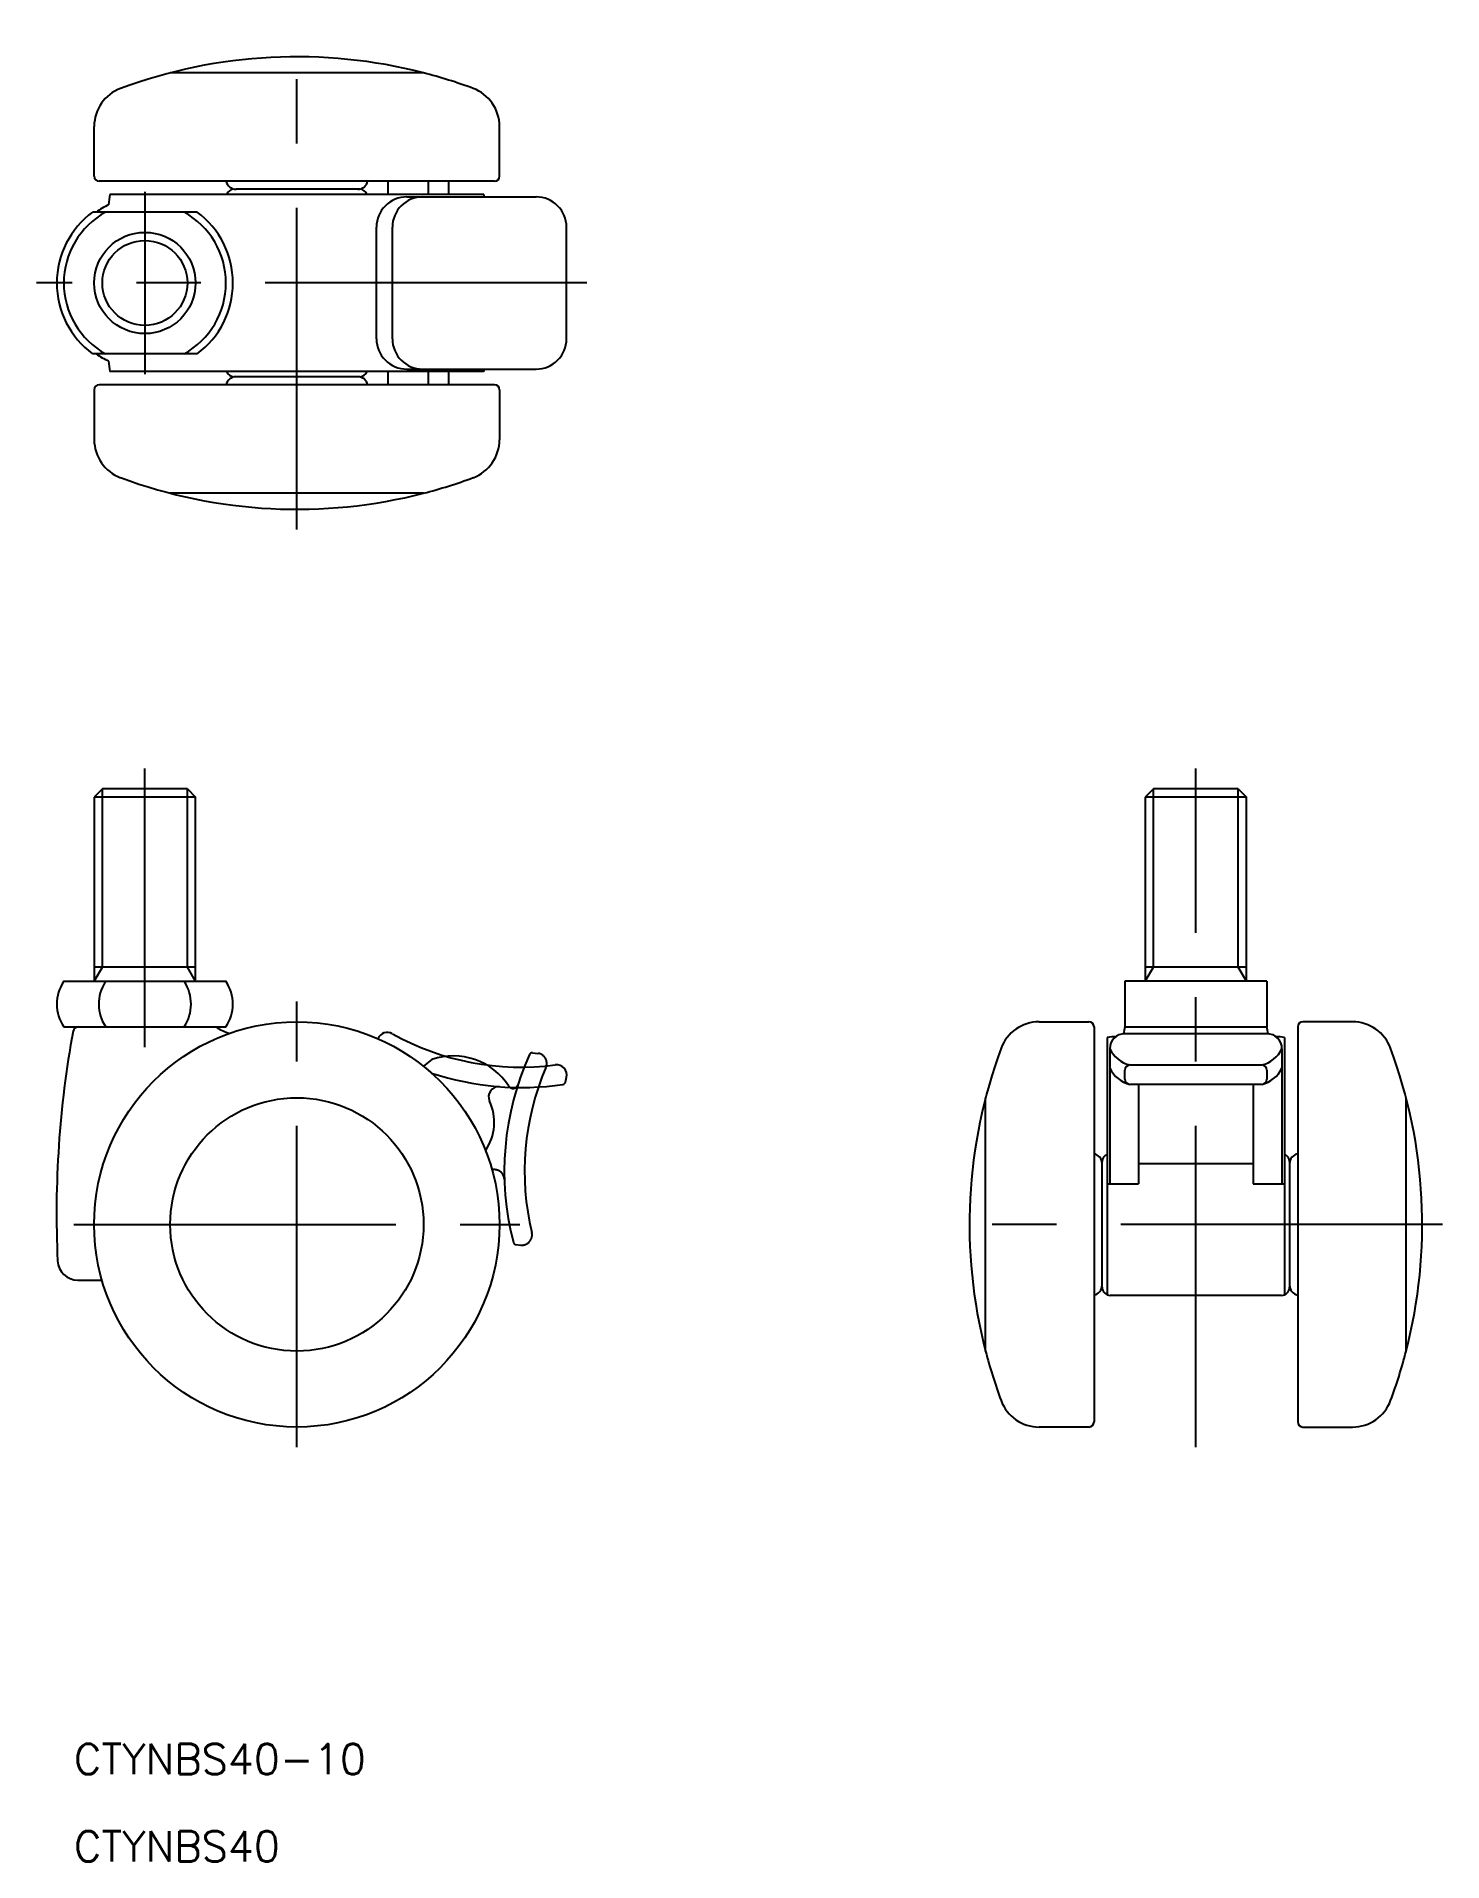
# Model space of a CAD drawing. Extents: x -26 to 113, y -63 to 117.
import ezdxf

# ---------------------------------------------------------------- set-up
doc = ezdxf.new("R2010")
doc.units = 0
doc.linetypes.add('CENTER', pattern=[50.8, 31.75, -6.35, 6.35, -6.35])
doc.linetypes.add('PHANTOM', pattern=[63.5, 31.75, -6.35, 6.35, -6.35, 6.35, -6.35])
doc.layers.get('0').update_dxf_attribs({"linetype": 'CONTINUOUS'})
doc.layers.add('CENTER', color=1, linetype='CENTER')
doc.styles.get("Standard").update_dxf_attribs({"font": 'txt.shx', "height": 3, "bigfont": 'bigfont.shx'})

msp = doc.modelspace()

# ---------------------------------------------------------------- linework, layer by layer
at = {"color": 7, "linetype": 'CONTINUOUS'}
for p, q in [((12.5, 113.69), (-12.5, 113.69)), ((-20, 103.49), (-20, 108.4)), ((20, 103.49), (20, 108.4)), ((19.5, 102.99), (-19.5, 102.99)), ((9, 101.69), (9, 102.99)), ((13, 101.69), (13, 102.99)), ((15, 101.69), (15, 102.99)), ((18.45, 101.69), (-18.45, 101.69)), ((6.2, 102.19), (-6, 102.19)), ((10.85, 101.44), (23.61, 101.44)), ((-9.85, 99.94), (-20.15, 99.94)), ((7.85, 87.44), (7.85, 98.44)), ((9.42, 87.44), (9.42, 98.44)), ((26.61, 87.44), (26.61, 98.44)), ((-9.85, 85.94), (-20.15, 85.94)), ((19.5, 82.89), (-19.5, 82.89)), ((18.45, 84.19), (-18.45, 84.19)), ((6.2, 83.69), (-6, 83.69)), ((9, 82.89), (9, 84.19)), ((10.85, 84.44), (23.61, 84.44)), ((13, 82.89), (13, 84.19)), ((15, 82.89), (15, 84.19)), ((-20, 82.39), (-20, 77.47)), ((20, 82.39), (20, 77.47)), ((12.5, 72.19), (-12.5, 72.19)), ((-19.19, 43), (-20, 42.19)), ((-20, 42.19), (-20, 24)), ((-10, 42.19), (-20, 42.19)), ((-10.81, 43), (-19.19, 43)), ((-10.81, 43), (-10, 42.19)), ((-10, 24), (-10, 42.19)), ((84.52, 43), (83.71, 42.19)), ((83.71, 42.19), (83.71, 24)), ((93.71, 42.19), (83.71, 42.19)), ((92.9, 43), (84.52, 43)), ((92.9, 43), (93.71, 42.19)), ((93.71, 24), (93.71, 42.19)), ((-10, 25.41), (-20, 25.41)), ((93.71, 25.41), (83.71, 25.41)), ((-23, 24), (-7, 24)), ((95.71, 24), (81.71, 24)), ((81.71, 24), (81.71, 19.5)), ((95.71, 24), (95.71, 19.5)), ((73.24, 20), (78.16, 20)), ((104.18, 20), (99.26, 20)), ((-23, 19.5), (-7, 19.5)), ((78.66, 19.5), (78.66, -19.5)), ((79.96, 18.45), (79.96, -6.94)), ((81.71, 19.5), (95.71, 19.5)), ((95.71, 18.83), (81.71, 18.83)), ((97.46, 18.45), (97.46, -6.94)), ((98.76, 19.5), (98.76, -19.5)), ((80.21, 17.33), (80.21, 4)), ((97.21, 17.33), (97.21, 4)), ((26.51, 14.06), (26.61, 14.54)), ((81.71, 14.74), (81.71, 15.24)), ((81.71, 14.33), (81.71, 14.74)), ((82.21, 15.74), (95.21, 15.74)), ((95.71, 15.24), (95.71, 14.33)), ((95.21, 13.83), (82.21, 13.83)), ((83.06, 13.83), (83.06, 4)), ((94.36, 13.83), (94.36, 4)), ((67.96, -12.5), (67.96, 12.5)), ((109.46, -12.5), (109.46, 12.5)), ((79.46, -6.2), (79.46, 6.2)), ((83.06, 6), (94.36, 6)), ((97.96, 6.2), (97.96, -6.2)), ((79.96, 4), (83.06, 4)), ((94.36, 4), (97.46, 4)), ((-21.61, -5.5), (-19.23, -5.5)), ((97.16, -7), (80.26, -7)), ((78.16, -20), (73.24, -20)), ((99.26, -20), (104.18, -20))]:
    msp.add_line(p, q, dxfattribs=at)
at = {"color": 3, "linetype": 'CONTINUOUS'}
for p, q in [((-19.19, 25.41), (-19.19, 43)), ((-10.81, 25.41), (-10.81, 43)), ((84.52, 25.41), (84.52, 43)), ((92.9, 25.41), (92.9, 43)), ((-20, 24), (-19.19, 25.41)), ((-10, 24), (-10.81, 25.41)), ((83.71, 24), (84.52, 25.41)), ((93.71, 24), (92.9, 25.41))]:
    msp.add_line(p, q, dxfattribs=at)
at = {"color": 3, "linetype": 'PHANTOM'}
for p, q in [((13.33, 16.28), (12.5, 15.61)), ((23.26, 16.95), (23.77, 16.89)), ((21.62, -1.98), (22.11, -2.04))]:
    msp.add_line(p, q, dxfattribs=at)
at = {"color": 7, "linetype": 'CONTINUOUS'}
for centre, radius in [((-15, 92.94), 5), ((0, 0), 20), ((0, 0), 12.5)]:
    msp.add_circle(centre, radius, dxfattribs=at)
at = {"color": 3, "linetype": 'CONTINUOUS'}
msp.add_circle((-15, 92.94), 4.19, dxfattribs=at)
at = {"color": 7, "linetype": 'CONTINUOUS'}
for centre, radius, start, end in [((0, 65.27), 50, 75.5225, 110.3544), ((0, 65.27), 50, 69.6456, 75.5225), ((-16, 108.4), 4, 110.3544, 180), ((16, 108.4), 4, 0, 69.6456), ((-19.5, 103.49), 0.5, 180, 270), ((-6, 103.19), 1, 191.537, 270), ((6, 103.19), 1, 270, 348.463), ((19.5, 103.49), 0.5, 270, 360), ((51, 92.94), 70, 172.8192, 173.6747), ((-6.2, 101.39), 0.8, 90, 157.9757), ((6.2, 101.39), 0.8, 22.0243, 90), ((10.85, 98.44), 3, 90, 180), ((12.42, 98.44), 3, 90, 180), ((-51, 92.94), 70, 6.9746, 7.1808), ((23.61, 98.44), 3, 0, 90), ((-15, 92.94), 8.69, 126.366, 233.634), ((-15, 92.94), 8, 118.955, 241.045), ((-15, 92.94), 8.5, 114.8633, 124.5603), ((-15, 92.94), 8, 298.955, 61.045), ((-15, 92.94), 8.69, 306.366, 53.634), ((10.85, 87.44), 3, 180, 270), ((12.42, 87.44), 3, 180, 270), ((23.61, 87.44), 3, 270, 360), ((-15, 92.94), 8.5, 235.4397, 245.1367), ((51, 92.94), 70, 186.3253, 187.1808), ((-19.5, 82.39), 0.5, 90, 180), ((-6, 82.69), 1, 90, 168.463), ((-6.2, 84.49), 0.8, 202.0243, 270), ((6, 82.69), 1, 11.537, 90), ((6.2, 84.49), 0.8, 270, 337.9757), ((-51, 92.94), 70, 352.8192, 353.0254), ((19.5, 82.39), 0.5, 0, 90), ((-16, 77.47), 4, 180, 249.6456), ((16, 77.47), 4, 290.3544, 360), ((0, 120.6), 50, 249.6456, 284.4775), ((0, 120.6), 50, 284.4775, 290.3544), ((-19.69, 21.75), 4, 145.7711, 214.2289), ((-15.56, 21.75), 4, 146.8323, 214.2289), ((-14.44, 21.75), 4, 325.7711, 34.2289), ((-10.31, 21.75), 4, 325.7711, 34.2289), ((73.24, 16), 4, 90, 159.6456), ((78.16, 19.5), 0.5, 0, 90), ((99.26, 19.5), 0.5, 90, 180), ((104.18, 16), 4, 20.3544, 90), ((76.28, 1.06), 100, 169.6115, 182.6658), ((-21.58, 19), 0.5, 90, 169.6115), ((-8.14, 19), 0.5, 58.5371, 90), ((-4.75, 24.54), 6, 238.5371, 251.4143), ((8.93, 17.96), 1, 60.7647, 158.2281), ((22.12, 41.52), 26, 240.7647, 277.4712), ((88.71, -51), 70, 96.4491, 97.1808), ((81.71, 17.33), 1.5, 90, 180), ((179.99, 1.06), 100, 169.3726, 169.7661), ((-2.57, 1.06), 100, 10.2339, 10.6274), ((95.71, 17.33), 1.5, 0, 90), ((88.71, -51), 70, 82.8192, 83.5509), ((116.37, 0), 50, 159.6456, 194.4775), ((82.9, 18.66), 3, 206.285, 256.7067), ((94.52, 18.66), 3, 283.2933, 333.715), ((61.05, 0), 50, 345.5225, 20.3544), ((22.12, 41.52), 28, 251.6123, 278.4984), ((25.63, 14.75), 1, 348, 97.4712), ((82.9, 16.74), 3, 206.285, 256.7067), ((82.21, 15.24), 0.5, 90, 180), ((95.21, 15.24), 0.5, 0, 90), ((94.52, 16.74), 3, 283.2933, 333.715), ((19.92, 12.6), 1, 85.6522, 204.7808), ((26.21, 14.12), 0.3, 278.4984, 348), ((82.21, 14.33), 0.5, 180, 270), ((95.21, 14.33), 0.5, 270, 360), ((14.47, 10.09), 5, 326.0546, 24.7808), ((78.46, 6), 1, 0, 78.463), ((80.26, 6.2), 0.8, 112.0243, 180), ((97.16, 6.2), 0.8, 0, 67.9757), ((98.96, 6), 1, 101.537, 180), ((-21.61, -3.5), 2, 182.6658, 270), ((78.46, -6), 1, 281.537, 360), ((80.26, -6.2), 0.8, 180, 270), ((97.16, -6.2), 0.8, 270, 360), ((98.96, -6), 1, 180, 258.463), ((116.37, 0), 50, 194.4775, 200.3544), ((61.05, 0), 50, 339.6456, 345.5225), ((73.24, -16), 4, 200.3544, 270), ((104.18, -16), 4, 270, 339.6456), ((78.16, -19.5), 0.5, 270, 360), ((99.26, -19.5), 0.5, 180, 270)]:
    msp.add_arc(centre, radius, start, end, dxfattribs=at)
at = {"color": 3, "linetype": 'PHANTOM'}
for centre, radius, start, end in [((15.45, 10.13), 6.5, 32.886, 109.0517), ((48.47, 5.25), 28, 155.6948, 194.4984), ((23.23, 16.65), 0.3, 84, 155.6948), ((23.66, 15.9), 1, 336.7647, 84), ((48.47, 5.25), 26, 156.7647, 193.4712), ((21.33, 13.93), 0.5, 212.886, 342.256), ((19.48, 4.41), 1, 1.6522, 102.8927), ((21.65, -1.69), 0.3, 194.4984, 264), ((22.21, -1.04), 1, 264, 13.4712)]:
    msp.add_arc(centre, radius, start, end, dxfattribs=at)
at = {"layer": 'CENTER', "color": 1, "linetype": 'CENTER'}
for p, q in [((0, 68.6), (0, 117.27)), ((-15, 101.94), (-15, 83.94)), ((28.61, 92.94), (-25.69, 92.94)), ((-15, 17.5), (-15, 45)), ((88.71, -22), (88.71, 45)), ((0, -22), (0, 22)), ((-22, 0), (22, 0)), ((113.05, 0), (64.37, 0))]:
    msp.add_line(p, q, dxfattribs=at)

# ---------------------------------------------------------------- texts
at = {"color": 7, "linetype": 'CONTINUOUS'}
for s, p in [('CTYNBS40-10', (-21.99, -54.28)), ('CTYNBS40', (-21.99, -62.89))]:
    msp.add_text(s, height=3, dxfattribs=at).set_placement(p)

doc.saveas('drawing.dxf')
